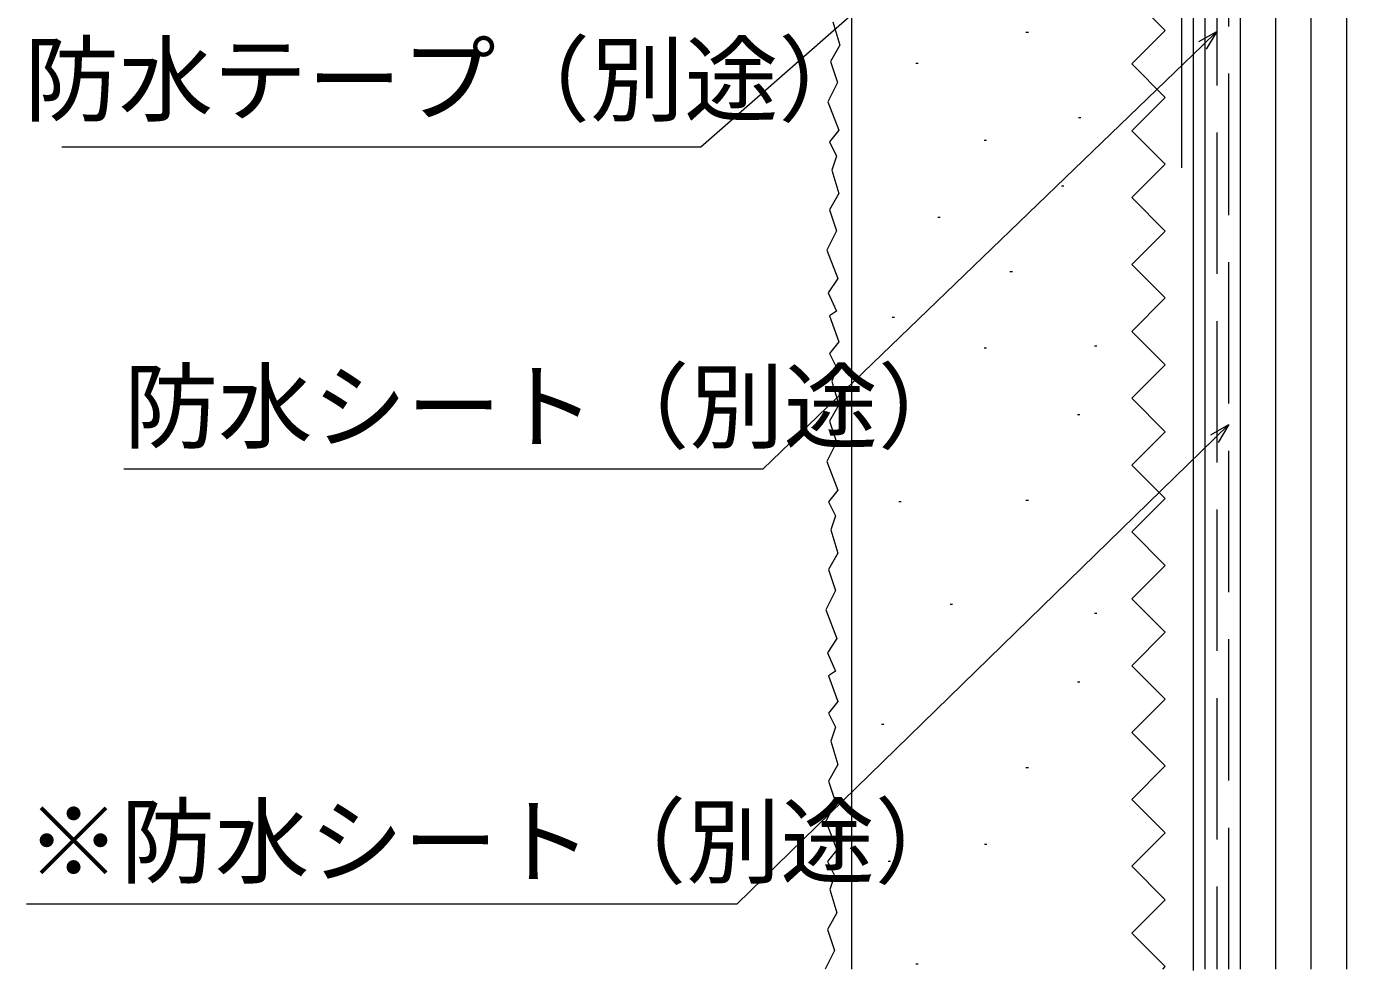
# Model space of a CAD drawing. Units: millimetres, scale not verified. Extents: x -1188 to -148, y -840 to 760.
# Drawn here: x -1055.7 to -943.7, y -207.4 to -127.3 of the extents above; entities that cross this region are included whole.
import ezdxf
from ezdxf.enums import TextEntityAlignment as Align

# ---------------------------------------------------------------- set-up
doc = ezdxf.new("R2010")
doc.units = ezdxf.units.MM
doc.header["$LTSCALE"] = 4
doc.linetypes.add('DASHED3', pattern=[4, 3, -1])
doc.layers.add('0-3_YKK_D', color=6, linetype='Continuous', lineweight=9)
doc.layers.add('0-6_YSS_K', color=3, linetype='Continuous', lineweight=9)
doc.styles.add('ＭＳ ゴシック', font='')
doc.styles.get('ＭＳ ゴシック').set_extended_font_data('MS Gothic')

msp = doc.modelspace()

# ---------------------------------------------------------------- linework, layer by layer
at = {"layer": '0-3_YKK_D'}
for p, q in [((-958.973, -102.831), (-998.505, -137.532)), ((-956.235, -128.574), (-954.695, -127.722)), ((-954.695, -127.722), (-955.919, -128.902)), ((-954.695, -127.722), (-955.603, -129.23)), ((-955.919, -128.902), (-993.243, -164.885)), ((-998.505, -137.532), (-1052.725, -137.532)), ((-955.23, -161.951), (-953.695, -161.09)), ((-953.695, -161.09), (-954.912, -162.277)), ((-953.695, -161.09), (-954.594, -162.603)), ((-954.912, -162.277), (-995.438, -201.803)), ((-993.243, -164.885), (-1047.463, -164.885)), ((-995.438, -201.803), (-1055.738, -201.803))]:
    msp.add_line(p, q, dxfattribs=at)
at = {"layer": '0-6_YSS_K', "linetype": 'DASHED3'}
for p, q in [((-954.695, -8.304), (-954.695, -207.304)), ((-953.695, -207.304), (-953.695, -28.804))]:
    msp.add_line(p, q, dxfattribs=at)
at = {"layer": '0-6_YSS_K'}
for p, q in [((-956.695, -207.434), (-956.695, -27.004)), ((-943.695, -52.297), (-943.695, -207.304)), ((-955.695, -207.304), (-955.695, -67.304)), ((-952.695, -207.304), (-952.695, -67.304)), ((-949.695, -207.304), (-949.695, -67.304)), ((-946.695, -207.304), (-946.695, -67.304)), ((-943.695, -67.304), (-943.695, -207.304)), ((-985.695, -207.304), (-985.695, -68.69)), ((-957.696, -89.304), (-957.696, -139.304)), ((-961.924, -124.805), (-959.087, -127.643)), ((-987.308, -126.894), (-986.712, -128.879)), ((-961.924, -130.48), (-959.087, -127.643)), ((-970.904, -127.769), (-970.704, -127.769)), ((-986.712, -128.879), (-987.506, -130.269)), ((-987.506, -130.269), (-986.911, -132.055)), ((-980.252, -130.425), (-980.052, -130.425)), ((-961.924, -130.48), (-959.087, -133.317)), ((-986.911, -132.055), (-987.726, -133.685)), ((-961.924, -136.155), (-959.087, -133.317)), ((-987.726, -133.685), (-986.792, -136.111)), ((-966.447, -135.018), (-966.247, -135.018)), ((-986.792, -136.111), (-987.586, -137.104)), ((-961.924, -136.155), (-959.087, -138.992)), ((-987.586, -137.104), (-986.99, -138.295)), ((-974.464, -136.957), (-974.264, -136.957)), ((-986.99, -138.295), (-987.387, -139.486)), ((-987.387, -139.486), (-986.792, -141.471)), ((-961.924, -141.829), (-959.087, -138.992)), ((-967.901, -140.833), (-967.701, -140.833)), ((-986.792, -141.471), (-987.586, -142.86)), ((-961.924, -141.829), (-959.087, -144.667)), ((-987.586, -142.86), (-986.99, -144.647)), ((-978.38, -143.484), (-978.18, -143.484)), ((-986.99, -144.647), (-987.805, -146.277)), ((-961.924, -147.504), (-959.087, -144.667)), ((-987.805, -146.277), (-986.871, -148.703)), ((-961.924, -147.504), (-959.087, -150.341)), ((-986.871, -148.703), (-987.682, -149.919)), ((-972.262, -148.102), (-972.062, -148.102)), ((-987.682, -149.919), (-986.99, -151.476)), ((-961.924, -153.179), (-959.087, -150.341)), ((-986.99, -151.476), (-987.586, -151.873)), ((-987.586, -151.873), (-986.792, -154.057)), ((-982.255, -151.97), (-982.055, -151.97)), ((-961.924, -153.179), (-959.087, -156.016)), ((-986.792, -154.057), (-987.586, -155.049)), ((-974.464, -154.581), (-974.264, -154.581)), ((-965.089, -154.408), (-964.889, -154.408)), ((-987.586, -155.049), (-986.99, -156.24)), ((-986.99, -156.24), (-987.387, -157.431)), ((-961.924, -158.853), (-959.087, -156.016)), ((-987.387, -157.431), (-986.792, -159.416)), ((-961.924, -158.853), (-959.087, -161.691)), ((-986.792, -159.416), (-987.586, -160.805)), ((-987.586, -160.805), (-986.99, -162.592)), ((-966.542, -160.223), (-966.342, -160.223)), ((-961.925, -164.528), (-959.087, -161.691)), ((-986.99, -162.592), (-987.805, -164.222)), ((-987.805, -164.222), (-986.871, -166.648)), ((-961.925, -164.528), (-959.087, -167.366)), ((-986.871, -166.648), (-987.665, -167.641)), ((-987.665, -167.641), (-987.07, -168.832)), ((-981.706, -167.618), (-981.506, -167.618)), ((-970.904, -167.492), (-970.704, -167.492)), ((-961.925, -170.203), (-959.087, -167.366)), ((-987.07, -168.832), (-987.467, -170.023)), ((-987.467, -170.023), (-986.871, -172.007)), ((-961.925, -170.203), (-959.087, -173.04)), ((-986.871, -172.007), (-987.665, -173.397)), ((-987.665, -173.397), (-987.07, -175.183)), ((-961.925, -175.878), (-959.087, -173.04)), ((-987.07, -175.183), (-987.885, -176.813)), ((-961.925, -175.878), (-959.087, -178.715)), ((-987.885, -176.813), (-986.951, -179.24)), ((-977.344, -176.341), (-977.144, -176.341)), ((-965.089, -177.106), (-964.889, -177.106)), ((-986.951, -179.24), (-987.762, -180.456)), ((-961.925, -181.552), (-959.087, -178.715)), ((-987.762, -180.456), (-987.07, -182.013)), ((-987.07, -182.013), (-987.665, -182.41)), ((-987.665, -182.41), (-986.871, -184.593)), ((-961.925, -181.552), (-959.087, -184.39)), ((-966.543, -182.922), (-966.343, -182.922)), ((-986.871, -184.593), (-987.665, -185.586)), ((-961.925, -187.227), (-959.087, -184.39)), ((-987.665, -185.586), (-987.07, -186.777)), ((-987.07, -186.777), (-987.467, -187.968)), ((-983.159, -186.517), (-982.959, -186.517)), ((-987.467, -187.968), (-986.871, -189.953)), ((-961.925, -187.227), (-959.087, -190.064)), ((-986.871, -189.953), (-987.665, -191.342)), ((-970.904, -190.191), (-970.704, -190.191)), ((-961.925, -192.902), (-959.087, -190.064)), ((-987.665, -191.342), (-987.07, -193.129)), ((-987.07, -193.129), (-987.885, -194.759)), ((-961.925, -192.902), (-959.087, -195.739)), ((-987.885, -194.759), (-986.951, -197.185)), ((-961.925, -198.576), (-959.087, -195.739)), ((-986.951, -197.185), (-987.745, -198.177)), ((-974.437, -196.694), (-974.237, -196.694)), ((-987.745, -198.177), (-987.149, -199.368)), ((-982.613, -198.148), (-982.413, -198.148)), ((-987.149, -199.368), (-987.546, -200.559)), ((-961.925, -198.576), (-959.087, -201.414)), ((-987.546, -200.559), (-986.951, -202.544)), ((-961.925, -204.251), (-959.087, -201.414)), ((-986.951, -202.544), (-987.745, -203.934)), ((-987.745, -203.934), (-987.149, -205.72)), ((-961.925, -204.251), (-959.088, -207.088)), ((-987.149, -205.72), (-987.941, -207.304)), ((-980.252, -206.871), (-980.052, -206.871)), ((-959.303, -207.304), (-959.088, -207.088))]:
    msp.add_line(p, q, dxfattribs=at)

# ---------------------------------------------------------------- texts
at = {"layer": '0-3_YKK_D', "color": 4, "style": 'ＭＳ ゴシック'}
for s, p in [('防水テープ（別途）', (-1055.905, -136.486)), ('防水シート（別途）', (-1047.463, -164.251)), ('※防水シート（別途）', (-1055.738, -201.168))]:
    msp.add_text(s, height=5.865, dxfattribs=at).set_placement(p, align=Align.BOTTOM_LEFT)

doc.saveas('drawing.dxf')
